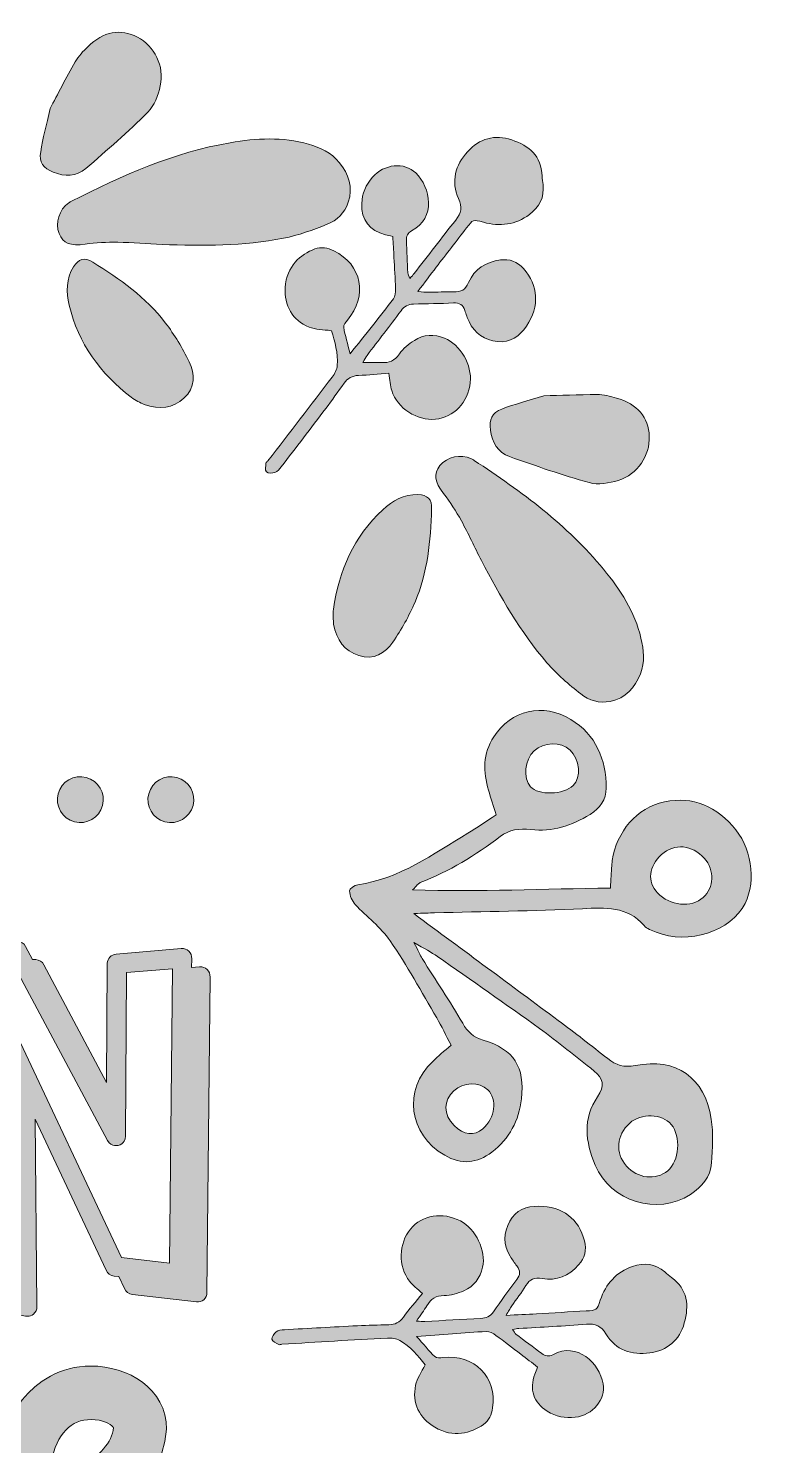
# Model space of a CAD drawing. Header units: inches. Extents: x 73 to 1007, y -1004 to -77.
# Drawn here: x 771 to 1007.5, y -576 to -115.9 of the extents above; entities that cross this region are included whole.
import ezdxf

# ---------------------------------------------------------------- set-up
doc = ezdxf.new("R2010")
doc.units = ezdxf.units.IN
doc.header["$MEASUREMENT"] = 0
doc.layers.add('Layer 1', color=7, linetype='Continuous')

# ---------------------------------------------------------------- blocks, each defined once
blk = doc.blocks.new('block 2')
at = {"layer": 'Layer 1', "true_color": 0xffffff}
h = blk.add_hatch(color=7, dxfattribs=at)
h.dxf.hatch_style = 2
edge = h.paths.add_edge_path()
edge.add_spline(control_points=[(829.07, -421.43), (828.41, -420.77), (827.57, -420.47), (826.63, -420.55), (826.63, -420.55), (824.02, -420.76), (824.02, -420.76), (824.02, -420.76), (824.08, -417.9), (824.08, -417.9), (824.08, -416.94), (823.75, -416.1), (823.12, -415.48), (822.47, -414.82), (821.61, -414.51), (820.67, -414.6), (820.67, -414.6), (799.5, -416.41), (799.5, -416.41), (798.73, -416.49), (798.05, -416.83), (797.53, -417.39), (797.03, -417.94), (796.74, -418.59), (796.66, -419.33), (796.66, -419.33), (796.44, -458.06), (796.44, -458.06), (796.44, -458.06), (776.07, -419.84), (776.07, -419.84), (775.49, -418.85), (774.57, -418.28), (773.44, -418.2), (773.44, -418.2), (772.33, -418.11), (772.33, -418.11), (772.33, -418.11), (770.12, -413.89), (770.12, -413.89), (769.54, -412.9), (768.62, -412.34), (767.44, -412.25), (767.44, -412.25), (742.8, -411), (742.8, -411), (741.94, -411), (741.17, -411.31), (740.57, -411.91), (739.97, -412.51), (739.65, -413.28), (739.65, -414.15), (739.65, -414.15), (740.51, -520.09), (740.51, -520.09), (740.45, -520.86), (740.66, -521.58), (741.13, -522.18), (741.6, -522.78), (742.24, -523.18), (743, -523.35), (743, -523.35), (746.46, -524.07), (746.46, -524.07), (746.46, -524.07), (746.46, -526.04), (746.46, -526.04), (746.4, -526.81), (746.61, -527.53), (747.09, -528.13), (747.56, -528.73), (748.18, -529.12), (748.95, -529.29), (748.95, -529.29), (770.13, -533.92), (770.13, -533.92), (770.33, -533.96), (770.53, -533.98), (770.73, -533.98), (771.44, -533.98), (772.11, -533.73), (772.69, -533.26), (773.42, -532.65), (773.81, -531.8), (773.81, -530.79), (773.81, -530.79), (773.24, -469.94), (773.24, -469.94), (773.24, -469.94), (796.34, -518.96), (796.34, -518.96), (796.76, -520.06), (797.65, -520.76), (798.88, -520.94), (798.88, -520.94), (800.45, -521.1), (800.45, -521.1), (800.45, -521.1), (802.29, -524.91), (802.29, -524.91), (802.72, -526.01), (803.6, -526.72), (804.81, -526.89), (804.81, -526.89), (825.6, -529.32), (825.6, -529.32), (826.51, -529.4), (827.34, -529.15), (827.99, -528.58), (828.66, -528), (829.01, -527.2), (829.01, -526.27), (829.01, -526.27), (830.03, -423.85), (830.03, -423.85), (830.03, -422.89), (829.7, -422.05), (829.07, -421.43)], knot_values=[0, 0, 0, 0, 1, 1, 1, 2, 2, 2, 3, 3, 3, 4, 4, 4, 5, 5, 5, 6, 6, 6, 7, 7, 7, 8, 8, 8, 9, 9, 9, 10, 10, 10, 11, 11, 11, 12, 12, 12, 13, 13, 13, 14, 14, 14, 15, 15, 15, 16, 16, 16, 17, 17, 17, 18, 18, 18, 19, 19, 19, 20, 20, 20, 21, 21, 21, 22, 22, 22, 23, 23, 23, 24, 24, 24, 25, 25, 25, 26, 26, 26, 27, 27, 27, 28, 28, 28, 29, 29, 29, 30, 30, 30, 31, 31, 31, 32, 32, 32, 33, 33, 33, 34, 34, 34, 35, 35, 35, 36, 36, 36, 37, 37, 37, 38, 38, 38, 39, 39, 39, 39], degree=3, periodic=1)
edge = h.paths.add_edge_path()
edge.add_spline(control_points=[(762.02, -440.4), (761.46, -440.81), (760.79, -441.59), (760.79, -443.04), (760.79, -443.04), (761.63, -521), (761.63, -521), (761.63, -521), (746.71, -517.72), (746.71, -517.72), (746.71, -517.72), (745.87, -417.42), (745.87, -417.42), (745.87, -417.42), (765.43, -418.34), (765.43, -418.34), (765.43, -418.34), (796.73, -476.91), (796.73, -476.91), (797.36, -478.08), (798.29, -478.44), (798.95, -478.54), (799.81, -478.66), (800.64, -478.46), (801.34, -477.96), (801.34, -477.96), (801.35, -477.96), (801.35, -477.96), (801.89, -477.58), (802.55, -476.83), (802.55, -475.45), (802.55, -475.45), (802.93, -422.35), (802.93, -422.35), (802.93, -422.35), (817.78, -421.15), (817.78, -421.15), (817.78, -421.15), (816.86, -516.77), (816.86, -516.77), (816.86, -516.77), (801.27, -514.91), (801.27, -514.91), (801.27, -514.91), (766.73, -441.56), (766.73, -441.56), (766.29, -440.61), (765.54, -440.01), (764.55, -439.83), (763.64, -439.67), (762.77, -439.86), (762.02, -440.4)], knot_values=[0, 0, 0, 0, 1, 1, 1, 2, 2, 2, 3, 3, 3, 4, 4, 4, 5, 5, 5, 6, 6, 6, 7, 7, 7, 8, 8, 8, 9, 9, 9, 10, 10, 10, 11, 11, 11, 12, 12, 12, 13, 13, 13, 14, 14, 14, 15, 15, 15, 16, 16, 16, 17, 17, 17, 17], degree=3, periodic=1)
h = blk.add_hatch(color=7, dxfattribs=at)
h.dxf.hatch_style = 2
edge = h.paths.add_edge_path()
edge.add_spline(control_points=[(815.88, -570.62), (815.88, -557.31), (803.27, -550.12), (791.37, -550.12), (786.12, -550.22), (782.16, -551.21), (778.17, -553.45), (763.21, -561.53), (760.07, -579.29), (760.07, -592.78), (760.07, -608.46), (763.09, -619.68), (769.32, -627.08), (773.33, -631.87), (779.51, -634.62), (786.26, -634.62), (798.23, -634.62), (808.92, -625.47), (812.9, -616.87), (815.39, -611.73), (815.48, -608.11), (815.56, -605.16), (815.56, -604.53), (815.48, -603.66), (814.91, -602.05), (814.91, -602.05), (814.49, -600.84), (814.49, -600.84), (814.49, -600.84), (798.91, -606.64), (798.91, -606.64), (798.91, -606.64), (798.73, -607.26), (798.73, -607.26), (796.97, -613.5), (789.12, -616.83), (789.03, -616.87), (787.01, -617.73), (785.85, -618.07), (785.04, -618.07), (782.19, -618.07), (780.39, -611.32), (779.24, -605.73), (779.48, -605.64), (779.72, -605.55), (779.98, -605.46), (790.29, -601.68), (814.45, -592.83), (815.88, -570.62)], knot_values=[0, 0, 0, 0, 1, 1, 1, 2, 2, 2, 3, 3, 3, 4, 4, 4, 5, 5, 5, 6, 6, 6, 7, 7, 7, 8, 8, 8, 9, 9, 9, 10, 10, 10, 11, 11, 11, 12, 12, 12, 13, 13, 13, 14, 14, 14, 15, 15, 15, 16, 16, 16, 16], degree=3, periodic=1)
edge = h.paths.add_edge_path()
edge.add_spline(control_points=[(787.26, -583.37), (787.26, -583.37), (787.25, -583.38), (787.25, -583.38), (784.12, -585.23), (781.39, -586.26), (778.5, -587.36), (778.38, -587.4), (778.27, -587.44), (778.15, -587.49), (778.15, -587.49), (778.08, -584.71), (778.08, -584.71), (778.08, -583.35), (778.17, -582.24), (778.37, -581.24), (780.45, -571.98), (784.74, -567.48), (791.48, -567.48), (795.04, -567.48), (797.74, -568.88), (798.48, -569.86), (798.59, -570), (798.66, -570.09), (798.68, -570.12), (798.13, -574.9), (794.39, -579.24), (787.26, -583.37)], knot_values=[0, 0, 0, 0, 1, 1, 1, 2, 2, 2, 3, 3, 3, 4, 4, 4, 5, 5, 5, 6, 6, 6, 7, 7, 7, 8, 8, 8, 9, 9, 9, 9], degree=3, periodic=1)
at = {"layer": 'Layer 1', "lineweight": 0}
for points, knots in [([(829.07, -421.43), (828.41, -420.77), (827.57, -420.47), (826.63, -420.55), (826.63, -420.55), (824.02, -420.76), (824.02, -420.76), (824.02, -420.76), (824.08, -417.9), (824.08, -417.9), (824.08, -416.94), (823.75, -416.1), (823.12, -415.48), (822.47, -414.82), (821.61, -414.51), (820.67, -414.6), (820.67, -414.6), (799.5, -416.41), (799.5, -416.41), (798.73, -416.49), (798.05, -416.83), (797.53, -417.39), (797.03, -417.94), (796.74, -418.59), (796.66, -419.33), (796.66, -419.33), (796.44, -458.06), (796.44, -458.06), (796.44, -458.06), (776.07, -419.84), (776.07, -419.84), (775.49, -418.85), (774.57, -418.28), (773.44, -418.2), (773.44, -418.2), (772.33, -418.11), (772.33, -418.11), (772.33, -418.11), (770.12, -413.89), (770.12, -413.89), (769.54, -412.9), (768.62, -412.34), (767.44, -412.25), (767.44, -412.25), (742.8, -411), (742.8, -411), (741.94, -411), (741.17, -411.31), (740.57, -411.91), (739.97, -412.51), (739.65, -413.28), (739.65, -414.15), (739.65, -414.15), (740.51, -520.09), (740.51, -520.09), (740.45, -520.86), (740.66, -521.58), (741.13, -522.18), (741.6, -522.78), (742.24, -523.18), (743, -523.35), (743, -523.35), (746.46, -524.07), (746.46, -524.07), (746.46, -524.07), (746.46, -526.04), (746.46, -526.04), (746.4, -526.81), (746.61, -527.53), (747.09, -528.13), (747.56, -528.73), (748.18, -529.12), (748.95, -529.29), (748.95, -529.29), (770.13, -533.92), (770.13, -533.92), (770.33, -533.96), (770.53, -533.98), (770.73, -533.98), (771.44, -533.98), (772.11, -533.73), (772.69, -533.26), (773.42, -532.65), (773.81, -531.8), (773.81, -530.79), (773.81, -530.79), (773.24, -469.94), (773.24, -469.94), (773.24, -469.94), (796.34, -518.96), (796.34, -518.96), (796.76, -520.06), (797.65, -520.76), (798.88, -520.94), (798.88, -520.94), (800.45, -521.1), (800.45, -521.1), (800.45, -521.1), (802.29, -524.91), (802.29, -524.91), (802.72, -526.01), (803.6, -526.72), (804.81, -526.89), (804.81, -526.89), (825.6, -529.32), (825.6, -529.32), (826.51, -529.4), (827.34, -529.15), (827.99, -528.58), (828.66, -528), (829.01, -527.2), (829.01, -526.27), (829.01, -526.27), (830.03, -423.85), (830.03, -423.85), (830.03, -422.89), (829.7, -422.05), (829.07, -421.43)], [0, 0, 0, 0, 1, 1, 1, 2, 2, 2, 3, 3, 3, 4, 4, 4, 5, 5, 5, 6, 6, 6, 7, 7, 7, 8, 8, 8, 9, 9, 9, 10, 10, 10, 11, 11, 11, 12, 12, 12, 13, 13, 13, 14, 14, 14, 15, 15, 15, 16, 16, 16, 17, 17, 17, 18, 18, 18, 19, 19, 19, 20, 20, 20, 21, 21, 21, 22, 22, 22, 23, 23, 23, 24, 24, 24, 25, 25, 25, 26, 26, 26, 27, 27, 27, 28, 28, 28, 29, 29, 29, 30, 30, 30, 31, 31, 31, 32, 32, 32, 33, 33, 33, 34, 34, 34, 35, 35, 35, 36, 36, 36, 37, 37, 37, 38, 38, 38, 39, 39, 39, 39]), ([(762.02, -440.4), (761.46, -440.81), (760.79, -441.59), (760.79, -443.04), (760.79, -443.04), (761.63, -521), (761.63, -521), (761.63, -521), (746.71, -517.72), (746.71, -517.72), (746.71, -517.72), (745.87, -417.42), (745.87, -417.42), (745.87, -417.42), (765.43, -418.34), (765.43, -418.34), (765.43, -418.34), (796.73, -476.91), (796.73, -476.91), (797.36, -478.08), (798.29, -478.44), (798.95, -478.54), (799.81, -478.66), (800.64, -478.46), (801.34, -477.96), (801.34, -477.96), (801.35, -477.96), (801.35, -477.96), (801.89, -477.58), (802.55, -476.83), (802.55, -475.45), (802.55, -475.45), (802.93, -422.35), (802.93, -422.35), (802.93, -422.35), (817.78, -421.15), (817.78, -421.15), (817.78, -421.15), (816.86, -516.77), (816.86, -516.77), (816.86, -516.77), (801.27, -514.91), (801.27, -514.91), (801.27, -514.91), (766.73, -441.56), (766.73, -441.56), (766.29, -440.61), (765.54, -440.01), (764.55, -439.83), (763.64, -439.67), (762.77, -439.86), (762.02, -440.4)], [0, 0, 0, 0, 1, 1, 1, 2, 2, 2, 3, 3, 3, 4, 4, 4, 5, 5, 5, 6, 6, 6, 7, 7, 7, 8, 8, 8, 9, 9, 9, 10, 10, 10, 11, 11, 11, 12, 12, 12, 13, 13, 13, 14, 14, 14, 15, 15, 15, 16, 16, 16, 17, 17, 17, 17]), ([(815.88, -570.62), (815.88, -557.31), (803.27, -550.12), (791.37, -550.12), (786.12, -550.22), (782.16, -551.21), (778.17, -553.45), (763.21, -561.53), (760.07, -579.29), (760.07, -592.78), (760.07, -608.46), (763.09, -619.68), (769.32, -627.08), (773.33, -631.87), (779.51, -634.62), (786.26, -634.62), (798.23, -634.62), (808.92, -625.47), (812.9, -616.87), (815.39, -611.73), (815.48, -608.11), (815.56, -605.16), (815.56, -604.53), (815.48, -603.66), (814.91, -602.05), (814.91, -602.05), (814.49, -600.84), (814.49, -600.84), (814.49, -600.84), (798.91, -606.64), (798.91, -606.64), (798.91, -606.64), (798.73, -607.26), (798.73, -607.26), (796.97, -613.5), (789.12, -616.83), (789.03, -616.87), (787.01, -617.73), (785.85, -618.07), (785.04, -618.07), (782.19, -618.07), (780.39, -611.32), (779.24, -605.73), (779.48, -605.64), (779.72, -605.55), (779.98, -605.46), (790.29, -601.68), (814.45, -592.83), (815.88, -570.62)], [0, 0, 0, 0, 1, 1, 1, 2, 2, 2, 3, 3, 3, 4, 4, 4, 5, 5, 5, 6, 6, 6, 7, 7, 7, 8, 8, 8, 9, 9, 9, 10, 10, 10, 11, 11, 11, 12, 12, 12, 13, 13, 13, 14, 14, 14, 15, 15, 15, 16, 16, 16, 16]), ([(787.26, -583.37), (787.26, -583.37), (787.25, -583.38), (787.25, -583.38), (784.12, -585.23), (781.39, -586.26), (778.5, -587.36), (778.38, -587.4), (778.27, -587.44), (778.15, -587.49), (778.15, -587.49), (778.08, -584.71), (778.08, -584.71), (778.08, -583.35), (778.17, -582.24), (778.37, -581.24), (780.45, -571.98), (784.74, -567.48), (791.48, -567.48), (795.04, -567.48), (797.74, -568.88), (798.48, -569.86), (798.59, -570), (798.66, -570.09), (798.68, -570.12), (798.13, -574.9), (794.39, -579.24), (787.26, -583.37)], [0, 0, 0, 0, 1, 1, 1, 2, 2, 2, 3, 3, 3, 4, 4, 4, 5, 5, 5, 6, 6, 6, 7, 7, 7, 8, 8, 8, 9, 9, 9, 9])]:
    blk.add_open_spline(points, degree=3, knots=knots, dxfattribs=at)
blk = doc.blocks.new('block 8')
at = {"layer": 'Layer 1', "true_color": 0xffffff}
h = blk.add_hatch(color=7, dxfattribs=at)
h.dxf.hatch_style = 2
edge = h.paths.add_edge_path()
edge.add_spline(control_points=[(778.07, -141.95), (780.51, -137.38), (783.26, -132), (786.26, -126.76), (787.3, -124.93), (788.83, -123.33), (790.35, -121.85), (795.45, -116.9), (800.92, -115.9), (806.43, -118.76), (811.97, -121.63), (815.29, -128.14), (813.85, -134.57), (813.17, -137.6), (811.95, -141.01), (809.84, -143.12), (803.43, -149.52), (796.54, -155.46), (789.69, -161.41), (786.57, -164.11), (782.89, -164.13), (779.13, -162.56), (775.92, -161.22), (774.49, -159.44), (775.03, -155.96), (775.72, -151.57), (776.89, -147.27), (778.07, -141.95)], knot_values=[0, 0, 0, 0, 1, 1, 1, 2, 2, 2, 3, 3, 3, 4, 4, 4, 5, 5, 5, 6, 6, 6, 7, 7, 7, 8, 8, 8, 9, 9, 9, 9], degree=3, periodic=1)
h = blk.add_hatch(color=7, dxfattribs=at)
h.dxf.hatch_style = 2
edge = h.paths.add_edge_path()
edge.add_spline(control_points=[(874.89, -172.36), (873.78, -175.88), (871.19, -178.22), (868.04, -179.49), (863.44, -181.36), (858.69, -183.07), (853.84, -184.03), (840.83, -186.61), (827.63, -186.53), (814.43, -186.06), (809.63, -185.89), (804.83, -185.39), (800.03, -185.32), (796.51, -185.27), (792.95, -185.45), (789.46, -185.95), (784.76, -186.61), (782.28, -185.77), (780.99, -182.49), (779.65, -179.07), (781.02, -174.7), (784.13, -172.53), (784.42, -172.33), (784.74, -172.17), (785.06, -172.01), (801.47, -163.63), (818.23, -156.18), (836.56, -153.03), (845.06, -151.57), (853.57, -151.05), (861.99, -153.53), (865.8, -154.65), (869.38, -156.24), (871.96, -159.44), (875.03, -163.26), (876.48, -167.48), (874.89, -172.36)], knot_values=[0, 0, 0, 0, 1, 1, 1, 2, 2, 2, 3, 3, 3, 4, 4, 4, 5, 5, 5, 6, 6, 6, 7, 7, 7, 8, 8, 8, 9, 9, 9, 10, 10, 10, 11, 11, 11, 12, 12, 12, 12], degree=3, periodic=1)
h = blk.add_hatch(color=7, dxfattribs=at)
h.dxf.hatch_style = 2
edge = h.paths.add_edge_path()
edge.add_spline(control_points=[(808.62, -237.99), (807.51, -237.38), (805.8, -236.72), (804.41, -235.64), (794.44, -227.9), (787.2, -218.24), (784.31, -205.74), (783.33, -201.51), (783.23, -197.26), (785.66, -193.35), (787.32, -190.7), (789.26, -190.16), (791.92, -191.81), (800.7, -197.25), (809.2, -203.11), (815.49, -211.46), (818.46, -215.39), (821.1, -219.68), (823.21, -224.13), (825.11, -228.14), (825.28, -232.54), (821.55, -235.94), (817.93, -239.24), (813.67, -239.74), (808.62, -237.99)], knot_values=[0, 0, 0, 0, 1, 1, 1, 2, 2, 2, 3, 3, 3, 4, 4, 4, 5, 5, 5, 6, 6, 6, 7, 7, 7, 8, 8, 8, 8], degree=3, periodic=1)
at = {"layer": 'Layer 1', "lineweight": 0}
for points, knots in [([(778.07, -141.95), (780.51, -137.38), (783.26, -132), (786.26, -126.76), (787.3, -124.93), (788.83, -123.33), (790.35, -121.85), (795.45, -116.9), (800.92, -115.9), (806.43, -118.76), (811.97, -121.63), (815.29, -128.14), (813.85, -134.57), (813.17, -137.6), (811.95, -141.01), (809.84, -143.12), (803.43, -149.52), (796.54, -155.46), (789.69, -161.41), (786.57, -164.11), (782.89, -164.13), (779.13, -162.56), (775.92, -161.22), (774.49, -159.44), (775.03, -155.96), (775.72, -151.57), (776.89, -147.27), (778.07, -141.95)], [0, 0, 0, 0, 1, 1, 1, 2, 2, 2, 3, 3, 3, 4, 4, 4, 5, 5, 5, 6, 6, 6, 7, 7, 7, 8, 8, 8, 9, 9, 9, 9]), ([(874.89, -172.36), (873.78, -175.88), (871.19, -178.22), (868.04, -179.49), (863.44, -181.36), (858.69, -183.07), (853.84, -184.03), (840.83, -186.61), (827.63, -186.53), (814.43, -186.06), (809.63, -185.89), (804.83, -185.39), (800.03, -185.32), (796.51, -185.27), (792.95, -185.45), (789.46, -185.95), (784.76, -186.61), (782.28, -185.77), (780.99, -182.49), (779.65, -179.07), (781.02, -174.7), (784.13, -172.53), (784.42, -172.33), (784.74, -172.17), (785.06, -172.01), (801.47, -163.63), (818.23, -156.18), (836.56, -153.03), (845.06, -151.57), (853.57, -151.05), (861.99, -153.53), (865.8, -154.65), (869.38, -156.24), (871.96, -159.44), (875.03, -163.26), (876.48, -167.48), (874.89, -172.36)], [0, 0, 0, 0, 1, 1, 1, 2, 2, 2, 3, 3, 3, 4, 4, 4, 5, 5, 5, 6, 6, 6, 7, 7, 7, 8, 8, 8, 9, 9, 9, 10, 10, 10, 11, 11, 11, 12, 12, 12, 12]), ([(808.62, -237.99), (807.51, -237.38), (805.8, -236.72), (804.41, -235.64), (794.44, -227.9), (787.2, -218.24), (784.31, -205.74), (783.33, -201.51), (783.23, -197.26), (785.66, -193.35), (787.32, -190.7), (789.26, -190.16), (791.92, -191.81), (800.7, -197.25), (809.2, -203.11), (815.49, -211.46), (818.46, -215.39), (821.1, -219.68), (823.21, -224.13), (825.11, -228.14), (825.28, -232.54), (821.55, -235.94), (817.93, -239.24), (813.67, -239.74), (808.62, -237.99)], [0, 0, 0, 0, 1, 1, 1, 2, 2, 2, 3, 3, 3, 4, 4, 4, 5, 5, 5, 6, 6, 6, 7, 7, 7, 8, 8, 8, 8])]:
    blk.add_open_spline(points, degree=3, knots=knots, dxfattribs=at)
blk = doc.blocks.new('block 10')
at = {"layer": 'Layer 1', "true_color": 0xffffff}
h = blk.add_hatch(color=7, dxfattribs=at)
h.dxf.hatch_style = 2
edge = h.paths.add_edge_path()
edge.add_spline(control_points=[(938.41, -235.19), (943.59, -235.05), (949.62, -234.77), (955.66, -234.78), (957.76, -234.78), (959.92, -235.31), (961.96, -235.9), (968.78, -237.87), (972.36, -242.14), (972.6, -248.34), (972.85, -254.57), (968.84, -260.68), (962.54, -262.62), (959.57, -263.53), (956, -264.16), (953.13, -263.37), (944.39, -260.97), (935.82, -257.93), (927.26, -254.92), (923.37, -253.55), (921.53, -250.36), (921.03, -246.31), (920.61, -242.86), (921.44, -240.74), (924.73, -239.49), (928.88, -237.91), (933.21, -236.8), (938.41, -235.19)], knot_values=[0, 0, 0, 0, 1, 1, 1, 2, 2, 2, 3, 3, 3, 4, 4, 4, 5, 5, 5, 6, 6, 6, 7, 7, 7, 8, 8, 8, 9, 9, 9, 9], degree=3, periodic=1)
h = blk.add_hatch(color=7, dxfattribs=at)
h.dxf.hatch_style = 2
edge = h.paths.add_edge_path()
edge.add_spline(control_points=[(959.94, -334.36), (956.33, -335.14), (953.02, -334.04), (950.35, -331.94), (946.46, -328.87), (942.62, -325.59), (939.38, -321.85), (930.7, -311.83), (924.23, -300.32), (918.1, -288.63), (915.87, -284.37), (913.92, -279.95), (911.6, -275.75), (909.9, -272.66), (907.98, -269.66), (905.83, -266.88), (902.93, -263.12), (902.43, -260.55), (904.64, -257.81), (906.94, -254.95), (911.42, -253.98), (914.84, -255.6), (915.16, -255.75), (915.46, -255.95), (915.76, -256.15), (931.16, -266.26), (945.94, -277.12), (957.75, -291.49), (963.23, -298.15), (967.9, -305.29), (969.91, -313.83), (970.83, -317.69), (971.22, -321.59), (969.72, -325.41), (967.92, -329.98), (964.98, -333.33), (959.94, -334.36)], knot_values=[0, 0, 0, 0, 1, 1, 1, 2, 2, 2, 3, 3, 3, 4, 4, 4, 5, 5, 5, 6, 6, 6, 7, 7, 7, 8, 8, 8, 9, 9, 9, 10, 10, 10, 11, 11, 11, 12, 12, 12, 12], degree=3, periodic=1)
h = blk.add_hatch(color=7, dxfattribs=at)
h.dxf.hatch_style = 2
edge = h.paths.add_edge_path()
edge.add_spline(control_points=[(870.11, -309.3), (870.09, -308.02), (869.81, -306.21), (870.06, -304.48), (871.85, -291.97), (876.65, -280.9), (886.08, -272.2), (889.27, -269.26), (892.91, -267.06), (897.52, -267.24), (900.64, -267.37), (902.07, -268.79), (901.95, -271.92), (901.58, -282.24), (900.7, -292.52), (896.56, -302.12), (894.61, -306.65), (892.19, -311.07), (889.37, -315.11), (886.84, -318.74), (883.1, -321.07), (878.29, -319.51), (873.63, -318), (871.09, -314.54), (870.11, -309.3)], knot_values=[0, 0, 0, 0, 1, 1, 1, 2, 2, 2, 3, 3, 3, 4, 4, 4, 5, 5, 5, 6, 6, 6, 7, 7, 7, 8, 8, 8, 8], degree=3, periodic=1)
at = {"layer": 'Layer 1', "lineweight": 0}
for points, knots in [([(938.41, -235.19), (943.59, -235.05), (949.62, -234.77), (955.66, -234.78), (957.76, -234.78), (959.92, -235.31), (961.96, -235.9), (968.78, -237.87), (972.36, -242.14), (972.6, -248.34), (972.85, -254.57), (968.84, -260.68), (962.54, -262.62), (959.57, -263.53), (956, -264.16), (953.13, -263.37), (944.39, -260.97), (935.82, -257.93), (927.26, -254.92), (923.37, -253.55), (921.53, -250.36), (921.03, -246.31), (920.61, -242.86), (921.44, -240.74), (924.73, -239.49), (928.88, -237.91), (933.21, -236.8), (938.41, -235.19)], [0, 0, 0, 0, 1, 1, 1, 2, 2, 2, 3, 3, 3, 4, 4, 4, 5, 5, 5, 6, 6, 6, 7, 7, 7, 8, 8, 8, 9, 9, 9, 9]), ([(959.94, -334.36), (956.33, -335.14), (953.02, -334.04), (950.35, -331.94), (946.46, -328.87), (942.62, -325.59), (939.38, -321.85), (930.7, -311.83), (924.23, -300.32), (918.1, -288.63), (915.87, -284.37), (913.92, -279.95), (911.6, -275.75), (909.9, -272.66), (907.98, -269.66), (905.83, -266.88), (902.93, -263.12), (902.43, -260.55), (904.64, -257.81), (906.94, -254.95), (911.42, -253.98), (914.84, -255.6), (915.16, -255.75), (915.46, -255.95), (915.76, -256.15), (931.16, -266.26), (945.94, -277.12), (957.75, -291.49), (963.23, -298.15), (967.9, -305.29), (969.91, -313.83), (970.83, -317.69), (971.22, -321.59), (969.72, -325.41), (967.92, -329.98), (964.98, -333.33), (959.94, -334.36)], [0, 0, 0, 0, 1, 1, 1, 2, 2, 2, 3, 3, 3, 4, 4, 4, 5, 5, 5, 6, 6, 6, 7, 7, 7, 8, 8, 8, 9, 9, 9, 10, 10, 10, 11, 11, 11, 12, 12, 12, 12]), ([(870.11, -309.3), (870.09, -308.02), (869.81, -306.21), (870.06, -304.48), (871.85, -291.97), (876.65, -280.9), (886.08, -272.2), (889.27, -269.26), (892.91, -267.06), (897.52, -267.24), (900.64, -267.37), (902.07, -268.79), (901.95, -271.92), (901.58, -282.24), (900.7, -292.52), (896.56, -302.12), (894.61, -306.65), (892.19, -311.07), (889.37, -315.11), (886.84, -318.74), (883.1, -321.07), (878.29, -319.51), (873.63, -318), (871.09, -314.54), (870.11, -309.3)], [0, 0, 0, 0, 1, 1, 1, 2, 2, 2, 3, 3, 3, 4, 4, 4, 5, 5, 5, 6, 6, 6, 7, 7, 7, 8, 8, 8, 8])]:
    blk.add_open_spline(points, degree=3, knots=knots, dxfattribs=at)
blk = doc.blocks.new('block 3')
at = {"layer": 'Layer 1', "true_color": 0xffffff}
h = blk.add_hatch(color=7, dxfattribs=at)
h.dxf.hatch_style = 2
edge = h.paths.add_edge_path()
edge.add_spline(control_points=[(888.1, -227.81), (888.44, -230.09), (888.46, -231.88), (888.99, -233.5), (890.89, -239.31), (897.21, -243.35), (903.17, -242.77), (909.15, -242.19), (913.69, -237.39), (914.49, -230.82), (915.15, -225.28), (911.24, -218.51), (906.11, -216.44), (902.77, -215.09), (899.4, -215.23), (896.37, -217.19), (894.54, -218.37), (892.67, -219.81), (891.49, -221.59), (889.96, -223.87), (888.13, -224.55), (885.6, -224.38), (883.77, -224.27), (881.93, -224.38), (879.6, -224.38), (880.22, -223.33), (880.55, -222.66), (880.99, -222.08), (884.66, -217.24), (888.39, -212.46), (892.01, -207.59), (893.08, -206.16), (894.27, -205.39), (896.09, -205.38), (900.41, -205.34), (904.73, -205.24), (909.04, -205.04), (910.96, -204.95), (912.15, -205.59), (912.71, -207.47), (913.07, -208.7), (913.56, -209.9), (914.09, -211.07), (915.89, -215.07), (919.16, -217.08), (923.38, -217.55), (927.57, -218.03), (930.48, -215.84), (932.71, -212.53), (937.06, -206.07), (936.67, -199.38), (931.77, -193.9), (929.71, -191.59), (927.24, -190.71), (924.26, -191.09), (919.52, -191.69), (915.87, -193.99), (913.93, -198.43), (912.93, -200.71), (911.48, -201.57), (909.06, -201.47), (906.38, -201.35), (903.69, -201.54), (901.01, -201.56), (900, -201.56), (898.99, -201.44), (897.47, -201.35), (899.67, -198.43), (901.53, -195.92), (903.43, -193.44), (906.7, -189.18), (910.01, -184.95), (913.27, -180.69), (915.38, -177.93), (915.34, -177.93), (918.74, -178.84), (924.11, -180.29), (929.18, -179.71), (933.72, -176.32), (936.93, -173.92), (938.59, -170.74), (938.13, -166.63), (938.03, -165.7), (937.84, -164.78), (937.81, -163.85), (937.62, -157.34), (933.53, -153.98), (927.97, -152.11), (922.46, -150.26), (917.43, -151.68), (913.61, -155.94), (909.7, -160.3), (908.11, -165.58), (910.71, -171.17), (912.02, -173.97), (911.58, -175.88), (909.78, -178.12), (905.19, -183.85), (900.77, -189.72), (896.27, -195.53), (895.93, -195.97), (895.53, -196.35), (894.88, -197.06), (894.57, -196.25), (894.24, -195.77), (894.22, -195.27), (894.03, -191.78), (893.92, -188.28), (893.74, -184.78), (893.67, -183.36), (894.11, -182.33), (895.44, -181.64), (903.53, -177.44), (901.64, -167.58), (896.82, -162.84), (893.13, -159.22), (886.55, -159.86), (882.73, -164.21), (880.6, -166.63), (879.38, -169.53), (879.26, -172.8), (879.08, -178.13), (881.78, -181.61), (886.99, -182.88), (887.66, -183.05), (888.34, -183.22), (889.35, -183.48), (889.47, -185.69), (889.59, -187.99), (889.72, -190.29), (889.91, -193.67), (890.16, -197.05), (890.24, -200.43), (890.26, -201.53), (890.17, -202.91), (889.55, -203.72), (885.11, -209.52), (880.52, -215.2), (875.47, -221.56), (874.66, -218.27), (873.88, -215.63), (873.42, -212.94), (873.3, -212.24), (874.03, -211.26), (874.59, -210.6), (881.33, -202.78), (879.33, -192.57), (870.16, -188.08), (868.18, -187.11), (866.11, -186.74), (864.06, -187.52), (859.37, -189.3), (854.9, -193.05), (854.42, -200.06), (854.02, -205.82), (856.77, -210.71), (862.2, -212.89), (864.27, -213.72), (866.7, -213.65), (869.41, -214.06), (870.53, -217.5), (871.63, -221.3), (871.31, -225.3), (871.2, -226.6), (870.52, -228.01), (869.71, -229.08), (862.8, -238.18), (855.8, -247.21), (848.82, -256.26), (848.6, -256.54), (848.17, -256.77), (848.15, -257.04), (848.1, -258.01), (847.81, -259.33), (848.31, -259.85), (848.81, -260.37), (850.23, -260.35), (851.09, -260.07), (851.88, -259.81), (852.56, -258.96), (853.12, -258.24), (857.96, -251.96), (862.79, -245.66), (867.57, -239.33), (869.61, -236.63), (871.56, -233.86), (873.53, -231.11), (874.69, -229.5), (876.13, -228.64), (878.22, -228.58), (881.45, -228.48), (884.67, -228.09), (888.1, -227.81)], knot_values=[0, 0, 0, 0, 1, 1, 1, 2, 2, 2, 3, 3, 3, 4, 4, 4, 5, 5, 5, 6, 6, 6, 7, 7, 7, 8, 8, 8, 9, 9, 9, 10, 10, 10, 11, 11, 11, 12, 12, 12, 13, 13, 13, 14, 14, 14, 15, 15, 15, 16, 16, 16, 17, 17, 17, 18, 18, 18, 19, 19, 19, 20, 20, 20, 21, 21, 21, 22, 22, 22, 23, 23, 23, 24, 24, 24, 25, 25, 25, 26, 26, 26, 27, 27, 27, 28, 28, 28, 29, 29, 29, 30, 30, 30, 31, 31, 31, 32, 32, 32, 33, 33, 33, 34, 34, 34, 35, 35, 35, 36, 36, 36, 37, 37, 37, 38, 38, 38, 39, 39, 39, 40, 40, 40, 41, 41, 41, 42, 42, 42, 43, 43, 43, 44, 44, 44, 45, 45, 45, 46, 46, 46, 47, 47, 47, 48, 48, 48, 49, 49, 49, 50, 50, 50, 51, 51, 51, 52, 52, 52, 53, 53, 53, 54, 54, 54, 55, 55, 55, 56, 56, 56, 57, 57, 57, 58, 58, 58, 59, 59, 59, 60, 60, 60, 61, 61, 61, 62, 62, 62, 63, 63, 63, 64, 64, 64, 64], degree=3, periodic=1)
h = blk.add_hatch(color=7, dxfattribs=at)
h.dxf.hatch_style = 2
edge = h.paths.add_edge_path()
edge.add_spline(control_points=[(896.16, -403.25), (912.58, -415.4), (927.84, -426.64), (943.05, -437.95), (948.47, -441.98), (953.81, -446.13), (959.1, -450.33), (961.79, -452.48), (964.35, -453.29), (968.03, -452.57), (981.4, -449.95), (990.63, -456.44), (992.74, -469.96), (993.46, -474.59), (993.05, -479.43), (992.77, -484.15), (992.5, -488.75), (989.73, -491.97), (985.97, -494.4), (975.13, -501.4), (960.12, -496.74), (955.06, -484.9), (951.83, -477.33), (950.96, -469.77), (955.83, -462.69), (958.28, -459.14), (957.64, -456.71), (954.69, -454.36), (948.82, -449.68), (943, -444.93), (936.93, -440.53), (925.98, -432.61), (914.88, -424.9), (903.8, -417.16), (901.84, -415.79), (899.69, -414.68), (896.22, -412.62), (897.6, -415.34), (898.15, -416.67), (898.9, -417.87), (903.28, -424.87), (907.88, -431.74), (912.03, -438.87), (913.66, -441.67), (915.46, -443.39), (918.64, -444.33), (928.68, -447.3), (932.29, -453.03), (931.1, -463.42), (930.29, -470.47), (927.22, -476.3), (921.53, -480.65), (916.65, -484.37), (911.66, -484.87), (906.19, -481.69), (894.47, -474.87), (892.56, -460.6), (902.3, -451.23), (904.08, -449.52), (905.99, -447.97), (908.25, -445.97), (906.56, -442.73), (905.2, -439.85), (903.59, -437.11), (898.65, -428.7), (893.98, -420.08), (888.46, -412.05), (885.43, -407.64), (880.82, -404.32), (877.13, -400.32), (876.09, -399.19), (875.44, -397.43), (875.28, -395.89), (875.22, -395.3), (876.93, -394.02), (877.95, -393.88), (891.59, -391.94), (902.37, -383.96), (913.72, -377.17), (916.69, -375.39), (919.53, -373.39), (922.86, -371.22), (921.99, -368.38), (921.17, -365.82), (920.41, -363.24), (918.62, -357.23), (918.59, -351.32), (922.09, -345.88), (927.67, -337.18), (938.09, -334.69), (947.1, -340.21), (955.28, -345.23), (958.64, -353.15), (958.61, -362.49), (958.6, -366.18), (956.69, -369.05), (953.38, -371.07), (947.43, -374.69), (941.11, -376.82), (934.11, -375.98), (930.43, -375.54), (927.15, -376), (924.18, -378.26), (916.18, -384.37), (907.62, -389.5), (898.23, -393.21), (897.6, -393.45), (897.17, -394.19), (895.77, -395.56), (917.62, -396.25), (938.5, -395.21), (959.97, -394.96), (960.14, -392.06), (960.26, -389.89), (960.41, -387.73), (961.06, -378.41), (967.26, -369.96), (975.84, -367.44), (985.22, -364.69), (993.16, -367.72), (999.6, -374.72), (1005.85, -381.5), (1007.46, -392.31), (1003.7, -399.98), (999.27, -409.01), (985.21, -413.56), (974.81, -409.28), (973.43, -408.72), (971.81, -408.2), (970.9, -407.14), (965.41, -400.81), (958.4, -401.28), (950.95, -401.66), (934.95, -402.46), (918.9, -402.59), (902.88, -403), (901.15, -403.04), (899.43, -403.13), (896.16, -403.25)], knot_values=[0, 0, 0, 0, 1, 1, 1, 2, 2, 2, 3, 3, 3, 4, 4, 4, 5, 5, 5, 6, 6, 6, 7, 7, 7, 8, 8, 8, 9, 9, 9, 10, 10, 10, 11, 11, 11, 12, 12, 12, 13, 13, 13, 14, 14, 14, 15, 15, 15, 16, 16, 16, 17, 17, 17, 18, 18, 18, 19, 19, 19, 20, 20, 20, 21, 21, 21, 22, 22, 22, 23, 23, 23, 24, 24, 24, 25, 25, 25, 26, 26, 26, 27, 27, 27, 28, 28, 28, 29, 29, 29, 30, 30, 30, 31, 31, 31, 32, 32, 32, 33, 33, 33, 34, 34, 34, 35, 35, 35, 36, 36, 36, 37, 37, 37, 38, 38, 38, 39, 39, 39, 40, 40, 40, 41, 41, 41, 42, 42, 42, 43, 43, 43, 44, 44, 44, 45, 45, 45, 46, 46, 46, 46], degree=3, periodic=1)
edge = h.paths.add_edge_path()
edge.add_spline(control_points=[(965.18, -485.21), (968.69, -489.24), (974.75, -489.94), (978.58, -486.76), (982.35, -483.63), (982.98, -475.51), (979.75, -471.74), (976.69, -468.17), (969.98, -467.93), (966.26, -471.26), (961.92, -475.14), (961.47, -480.95), (965.18, -485.21)], knot_values=[0, 0, 0, 0, 1, 1, 1, 2, 2, 2, 3, 3, 3, 4, 4, 4, 4], degree=3, periodic=1)
edge = h.paths.add_edge_path()
edge.add_spline(control_points=[(976.61, -384.11), (972.38, -387.95), (971.87, -392.83), (975.3, -396.52), (979.26, -400.78), (986.21, -401.49), (990.13, -398.02), (993.68, -394.88), (993.84, -389.14), (990.47, -385.31), (986.53, -380.84), (980.76, -380.34), (976.61, -384.11)], knot_values=[0, 0, 0, 0, 1, 1, 1, 2, 2, 2, 3, 3, 3, 4, 4, 4, 4], degree=3, periodic=1)
edge = h.paths.add_edge_path()
edge.add_spline(control_points=[(947.92, -361.68), (950.58, -359.12), (950.04, -353.21), (946.87, -350.17), (943.97, -347.39), (938.27, -347.52), (935.23, -350.42), (932.17, -353.36), (931.57, -359.27), (934.05, -362.09), (936.57, -364.96), (944.78, -364.72), (947.92, -361.68)], knot_values=[0, 0, 0, 0, 1, 1, 1, 2, 2, 2, 3, 3, 3, 4, 4, 4, 4], degree=3, periodic=1)
edge = h.paths.add_edge_path()
edge.add_spline(control_points=[(909.17, -460.76), (905.68, -463.96), (905.71, -468.43), (909.25, -472.02), (912.35, -475.16), (915.79, -475.58), (918.53, -473.14), (922.6, -469.51), (923.36, -463.55), (920.15, -460.43), (917.44, -457.78), (912.24, -457.94), (909.17, -460.76)], knot_values=[0, 0, 0, 0, 1, 1, 1, 2, 2, 2, 3, 3, 3, 4, 4, 4, 4], degree=3, periodic=1)
h = blk.add_hatch(color=7, dxfattribs=at)
h.dxf.hatch_style = 2
edge = h.paths.add_edge_path()
edge.add_spline(control_points=[(898.97, -526.54), (897.27, -524.98), (895.81, -523.95), (894.76, -522.6), (891.03, -517.77), (891.24, -510.27), (895.07, -505.67), (898.92, -501.05), (905.44, -499.99), (911.32, -503.03), (916.27, -505.59), (919.68, -512.63), (918.5, -518.04), (917.73, -521.57), (915.72, -524.27), (912.41, -525.67), (910.4, -526.52), (908.15, -527.25), (906.02, -527.24), (903.27, -527.22), (901.68, -528.36), (900.39, -530.53), (899.46, -532.11), (898.34, -533.58), (897.02, -535.5), (898.24, -535.57), (898.98, -535.68), (899.71, -535.64), (905.77, -535.33), (911.83, -534.94), (917.89, -534.67), (919.67, -534.6), (920.98, -534.04), (922.01, -532.55), (924.47, -529), (926.99, -525.48), (929.57, -522.03), (930.72, -520.49), (930.87, -519.15), (929.62, -517.63), (928.81, -516.64), (928.1, -515.56), (927.43, -514.47), (925.13, -510.73), (925.31, -506.89), (927.29, -503.14), (929.25, -499.4), (932.7, -498.22), (936.68, -498.24), (944.48, -498.28), (949.79, -502.36), (951.57, -509.5), (952.32, -512.5), (951.66, -515.04), (949.67, -517.29), (946.5, -520.87), (942.55, -522.59), (937.79, -521.7), (935.34, -521.25), (933.81, -521.96), (932.54, -524.02), (931.13, -526.3), (929.46, -528.42), (927.94, -530.63), (927.37, -531.46), (926.9, -532.36), (926.12, -533.67), (929.77, -533.49), (932.89, -533.37), (936.02, -533.19), (941.38, -532.88), (946.73, -532.52), (952.09, -532.22), (955.56, -532.03), (955.53, -532.06), (956.69, -528.74), (958.52, -523.48), (961.85, -519.62), (967.2, -517.77), (970.99, -516.46), (974.55, -516.89), (977.69, -519.57), (978.4, -520.18), (979.06, -520.85), (979.81, -521.4), (985.09, -525.22), (985.56, -530.49), (983.98, -536.14), (982.42, -541.73), (978.41, -545.1), (972.75, -545.86), (966.94, -546.65), (961.68, -544.99), (958.52, -539.69), (956.94, -537.04), (955.11, -536.33), (952.25, -536.55), (944.93, -537.13), (937.59, -537.48), (930.25, -537.94), (929.7, -537.97), (929.16, -538.09), (928.21, -538.22), (928.7, -538.94), (928.92, -539.48), (929.31, -539.78), (932.1, -541.9), (934.93, -543.95), (937.72, -546.07), (938.86, -546.93), (939.96, -547.14), (941.27, -546.43), (949.3, -542.11), (956.39, -549.21), (957.59, -555.87), (958.52, -560.95), (954.28, -566.03), (948.55, -566.75), (945.35, -567.14), (942.25, -566.52), (939.49, -564.78), (934.98, -561.94), (933.62, -557.74), (935.49, -552.72), (935.74, -552.07), (935.97, -551.42), (936.33, -550.44), (934.57, -549.09), (932.74, -547.7), (930.91, -546.3), (928.22, -544.25), (925.57, -542.13), (922.82, -540.17), (921.92, -539.53), (920.72, -538.84), (919.71, -538.89), (912.41, -539.3), (905.13, -539.9), (897.04, -540.5), (899.3, -543.02), (901.05, -545.15), (903.01, -547.04), (903.52, -547.54), (904.75, -547.49), (905.61, -547.39), (915.86, -546.21), (923.17, -553.61), (921.74, -563.71), (921.43, -565.9), (920.56, -567.82), (918.77, -569.07), (914.66, -571.95), (909.05, -573.54), (902.98, -569.99), (897.99, -567.08), (895.49, -562.06), (896.74, -556.35), (897.22, -554.17), (898.64, -552.2), (899.83, -549.73), (897.61, -546.86), (895.09, -543.82), (891.6, -541.84), (890.47, -541.19), (888.92, -540.96), (887.58, -541.03), (876.17, -541.63), (864.76, -542.34), (853.35, -543.03), (853.01, -543.05), (852.56, -543.28), (852.33, -543.14), (851.5, -542.64), (850.25, -542.13), (850.1, -541.43), (849.96, -540.72), (850.77, -539.55), (851.48, -539.01), (852.15, -538.5), (853.22, -538.41), (854.14, -538.36), (862.05, -537.88), (869.97, -537.44), (877.9, -537.04), (881.28, -536.86), (884.66, -536.82), (888.05, -536.73), (890.03, -536.68), (891.55, -535.97), (892.78, -534.28), (894.68, -531.66), (896.81, -529.22), (898.97, -526.54)], knot_values=[0, 0, 0, 0, 1, 1, 1, 2, 2, 2, 3, 3, 3, 4, 4, 4, 5, 5, 5, 6, 6, 6, 7, 7, 7, 8, 8, 8, 9, 9, 9, 10, 10, 10, 11, 11, 11, 12, 12, 12, 13, 13, 13, 14, 14, 14, 15, 15, 15, 16, 16, 16, 17, 17, 17, 18, 18, 18, 19, 19, 19, 20, 20, 20, 21, 21, 21, 22, 22, 22, 23, 23, 23, 24, 24, 24, 25, 25, 25, 26, 26, 26, 27, 27, 27, 28, 28, 28, 29, 29, 29, 30, 30, 30, 31, 31, 31, 32, 32, 32, 33, 33, 33, 34, 34, 34, 35, 35, 35, 36, 36, 36, 37, 37, 37, 38, 38, 38, 39, 39, 39, 40, 40, 40, 41, 41, 41, 42, 42, 42, 43, 43, 43, 44, 44, 44, 45, 45, 45, 46, 46, 46, 47, 47, 47, 48, 48, 48, 49, 49, 49, 50, 50, 50, 51, 51, 51, 52, 52, 52, 53, 53, 53, 54, 54, 54, 55, 55, 55, 56, 56, 56, 57, 57, 57, 58, 58, 58, 59, 59, 59, 60, 60, 60, 61, 61, 61, 62, 62, 62, 63, 63, 63, 64, 64, 64, 64], degree=3, periodic=1)
at = {"layer": 'Layer 1', "lineweight": 0}
for points, knots in [([(888.1, -227.81), (888.44, -230.09), (888.46, -231.88), (888.99, -233.5), (890.89, -239.31), (897.21, -243.35), (903.17, -242.77), (909.15, -242.19), (913.69, -237.39), (914.49, -230.82), (915.15, -225.28), (911.24, -218.51), (906.11, -216.44), (902.77, -215.09), (899.4, -215.23), (896.37, -217.19), (894.54, -218.37), (892.67, -219.81), (891.49, -221.59), (889.96, -223.87), (888.13, -224.55), (885.6, -224.38), (883.77, -224.27), (881.93, -224.38), (879.6, -224.38), (880.22, -223.33), (880.55, -222.66), (880.99, -222.08), (884.66, -217.24), (888.39, -212.46), (892.01, -207.59), (893.08, -206.16), (894.27, -205.39), (896.09, -205.38), (900.41, -205.34), (904.73, -205.24), (909.04, -205.04), (910.96, -204.95), (912.15, -205.59), (912.71, -207.47), (913.07, -208.7), (913.56, -209.9), (914.09, -211.07), (915.89, -215.07), (919.16, -217.08), (923.38, -217.55), (927.57, -218.03), (930.48, -215.84), (932.71, -212.53), (937.06, -206.07), (936.67, -199.38), (931.77, -193.9), (929.71, -191.59), (927.24, -190.71), (924.26, -191.09), (919.52, -191.69), (915.87, -193.99), (913.93, -198.43), (912.93, -200.71), (911.48, -201.57), (909.06, -201.47), (906.38, -201.35), (903.69, -201.54), (901.01, -201.56), (900, -201.56), (898.99, -201.44), (897.47, -201.35), (899.67, -198.43), (901.53, -195.92), (903.43, -193.44), (906.7, -189.18), (910.01, -184.95), (913.27, -180.69), (915.38, -177.93), (915.34, -177.93), (918.74, -178.84), (924.11, -180.29), (929.18, -179.71), (933.72, -176.32), (936.93, -173.92), (938.59, -170.74), (938.13, -166.63), (938.03, -165.7), (937.84, -164.78), (937.81, -163.85), (937.62, -157.34), (933.53, -153.98), (927.97, -152.11), (922.46, -150.26), (917.43, -151.68), (913.61, -155.94), (909.7, -160.3), (908.11, -165.58), (910.71, -171.17), (912.02, -173.97), (911.58, -175.88), (909.78, -178.12), (905.19, -183.85), (900.77, -189.72), (896.27, -195.53), (895.93, -195.97), (895.53, -196.35), (894.88, -197.06), (894.57, -196.25), (894.24, -195.77), (894.22, -195.27), (894.03, -191.78), (893.92, -188.28), (893.74, -184.78), (893.67, -183.36), (894.11, -182.33), (895.44, -181.64), (903.53, -177.44), (901.64, -167.58), (896.82, -162.84), (893.13, -159.22), (886.55, -159.86), (882.73, -164.21), (880.6, -166.63), (879.38, -169.53), (879.26, -172.8), (879.08, -178.13), (881.78, -181.61), (886.99, -182.88), (887.66, -183.05), (888.34, -183.22), (889.35, -183.48), (889.47, -185.69), (889.59, -187.99), (889.72, -190.29), (889.91, -193.67), (890.16, -197.05), (890.24, -200.43), (890.26, -201.53), (890.17, -202.91), (889.55, -203.72), (885.11, -209.52), (880.52, -215.2), (875.47, -221.56), (874.66, -218.27), (873.88, -215.63), (873.42, -212.94), (873.3, -212.24), (874.03, -211.26), (874.59, -210.6), (881.33, -202.78), (879.33, -192.57), (870.16, -188.08), (868.18, -187.11), (866.11, -186.74), (864.06, -187.52), (859.37, -189.3), (854.9, -193.05), (854.42, -200.06), (854.02, -205.82), (856.77, -210.71), (862.2, -212.89), (864.27, -213.72), (866.7, -213.65), (869.41, -214.06), (870.53, -217.5), (871.63, -221.3), (871.31, -225.3), (871.2, -226.6), (870.52, -228.01), (869.71, -229.08), (862.8, -238.18), (855.8, -247.21), (848.82, -256.26), (848.6, -256.54), (848.17, -256.77), (848.15, -257.04), (848.1, -258.01), (847.81, -259.33), (848.31, -259.85), (848.81, -260.37), (850.23, -260.35), (851.09, -260.07), (851.88, -259.81), (852.56, -258.96), (853.12, -258.24), (857.96, -251.96), (862.79, -245.66), (867.57, -239.33), (869.61, -236.63), (871.56, -233.86), (873.53, -231.11), (874.69, -229.5), (876.13, -228.64), (878.22, -228.58), (881.45, -228.48), (884.67, -228.09), (888.1, -227.81)], [0, 0, 0, 0, 1, 1, 1, 2, 2, 2, 3, 3, 3, 4, 4, 4, 5, 5, 5, 6, 6, 6, 7, 7, 7, 8, 8, 8, 9, 9, 9, 10, 10, 10, 11, 11, 11, 12, 12, 12, 13, 13, 13, 14, 14, 14, 15, 15, 15, 16, 16, 16, 17, 17, 17, 18, 18, 18, 19, 19, 19, 20, 20, 20, 21, 21, 21, 22, 22, 22, 23, 23, 23, 24, 24, 24, 25, 25, 25, 26, 26, 26, 27, 27, 27, 28, 28, 28, 29, 29, 29, 30, 30, 30, 31, 31, 31, 32, 32, 32, 33, 33, 33, 34, 34, 34, 35, 35, 35, 36, 36, 36, 37, 37, 37, 38, 38, 38, 39, 39, 39, 40, 40, 40, 41, 41, 41, 42, 42, 42, 43, 43, 43, 44, 44, 44, 45, 45, 45, 46, 46, 46, 47, 47, 47, 48, 48, 48, 49, 49, 49, 50, 50, 50, 51, 51, 51, 52, 52, 52, 53, 53, 53, 54, 54, 54, 55, 55, 55, 56, 56, 56, 57, 57, 57, 58, 58, 58, 59, 59, 59, 60, 60, 60, 61, 61, 61, 62, 62, 62, 63, 63, 63, 64, 64, 64, 64]), ([(896.16, -403.25), (912.58, -415.4), (927.84, -426.64), (943.05, -437.95), (948.47, -441.98), (953.81, -446.13), (959.1, -450.33), (961.79, -452.48), (964.35, -453.29), (968.03, -452.57), (981.4, -449.95), (990.63, -456.44), (992.74, -469.96), (993.46, -474.59), (993.05, -479.43), (992.77, -484.15), (992.5, -488.75), (989.73, -491.97), (985.97, -494.4), (975.13, -501.4), (960.12, -496.74), (955.06, -484.9), (951.83, -477.33), (950.96, -469.77), (955.83, -462.69), (958.28, -459.14), (957.64, -456.71), (954.69, -454.36), (948.82, -449.68), (943, -444.93), (936.93, -440.53), (925.98, -432.61), (914.88, -424.9), (903.8, -417.16), (901.84, -415.79), (899.69, -414.68), (896.22, -412.62), (897.6, -415.34), (898.15, -416.67), (898.9, -417.87), (903.28, -424.87), (907.88, -431.74), (912.03, -438.87), (913.66, -441.67), (915.46, -443.39), (918.64, -444.33), (928.68, -447.3), (932.29, -453.03), (931.1, -463.42), (930.29, -470.47), (927.22, -476.3), (921.53, -480.65), (916.65, -484.37), (911.66, -484.87), (906.19, -481.69), (894.47, -474.87), (892.56, -460.6), (902.3, -451.23), (904.08, -449.52), (905.99, -447.97), (908.25, -445.97), (906.56, -442.73), (905.2, -439.85), (903.59, -437.11), (898.65, -428.7), (893.98, -420.08), (888.46, -412.05), (885.43, -407.64), (880.82, -404.32), (877.13, -400.32), (876.09, -399.19), (875.44, -397.43), (875.28, -395.89), (875.22, -395.3), (876.93, -394.02), (877.95, -393.88), (891.59, -391.94), (902.37, -383.96), (913.72, -377.17), (916.69, -375.39), (919.53, -373.39), (922.86, -371.22), (921.99, -368.38), (921.17, -365.82), (920.41, -363.24), (918.62, -357.23), (918.59, -351.32), (922.09, -345.88), (927.67, -337.18), (938.09, -334.69), (947.1, -340.21), (955.28, -345.23), (958.64, -353.15), (958.61, -362.49), (958.6, -366.18), (956.69, -369.05), (953.38, -371.07), (947.43, -374.69), (941.11, -376.82), (934.11, -375.98), (930.43, -375.54), (927.15, -376), (924.18, -378.26), (916.18, -384.37), (907.62, -389.5), (898.23, -393.21), (897.6, -393.45), (897.17, -394.19), (895.77, -395.56), (917.62, -396.25), (938.5, -395.21), (959.97, -394.96), (960.14, -392.06), (960.26, -389.89), (960.41, -387.73), (961.06, -378.41), (967.26, -369.96), (975.84, -367.44), (985.22, -364.69), (993.16, -367.72), (999.6, -374.72), (1005.85, -381.5), (1007.46, -392.31), (1003.7, -399.98), (999.27, -409.01), (985.21, -413.56), (974.81, -409.28), (973.43, -408.72), (971.81, -408.2), (970.9, -407.14), (965.41, -400.81), (958.4, -401.28), (950.95, -401.66), (934.95, -402.46), (918.9, -402.59), (902.88, -403), (901.15, -403.04), (899.43, -403.13), (896.16, -403.25)], [0, 0, 0, 0, 1, 1, 1, 2, 2, 2, 3, 3, 3, 4, 4, 4, 5, 5, 5, 6, 6, 6, 7, 7, 7, 8, 8, 8, 9, 9, 9, 10, 10, 10, 11, 11, 11, 12, 12, 12, 13, 13, 13, 14, 14, 14, 15, 15, 15, 16, 16, 16, 17, 17, 17, 18, 18, 18, 19, 19, 19, 20, 20, 20, 21, 21, 21, 22, 22, 22, 23, 23, 23, 24, 24, 24, 25, 25, 25, 26, 26, 26, 27, 27, 27, 28, 28, 28, 29, 29, 29, 30, 30, 30, 31, 31, 31, 32, 32, 32, 33, 33, 33, 34, 34, 34, 35, 35, 35, 36, 36, 36, 37, 37, 37, 38, 38, 38, 39, 39, 39, 40, 40, 40, 41, 41, 41, 42, 42, 42, 43, 43, 43, 44, 44, 44, 45, 45, 45, 46, 46, 46, 46]), ([(947.92, -361.68), (950.58, -359.12), (950.04, -353.21), (946.87, -350.17), (943.97, -347.39), (938.27, -347.52), (935.23, -350.42), (932.17, -353.36), (931.57, -359.27), (934.05, -362.09), (936.57, -364.96), (944.78, -364.72), (947.92, -361.68)], [0, 0, 0, 0, 1, 1, 1, 2, 2, 2, 3, 3, 3, 4, 4, 4, 4]), ([(976.61, -384.11), (972.38, -387.95), (971.87, -392.83), (975.3, -396.52), (979.26, -400.78), (986.21, -401.49), (990.13, -398.02), (993.68, -394.88), (993.84, -389.14), (990.47, -385.31), (986.53, -380.84), (980.76, -380.34), (976.61, -384.11)], [0, 0, 0, 0, 1, 1, 1, 2, 2, 2, 3, 3, 3, 4, 4, 4, 4]), ([(909.17, -460.76), (905.68, -463.96), (905.71, -468.43), (909.25, -472.02), (912.35, -475.16), (915.79, -475.58), (918.53, -473.14), (922.6, -469.51), (923.36, -463.55), (920.15, -460.43), (917.44, -457.78), (912.24, -457.94), (909.17, -460.76)], [0, 0, 0, 0, 1, 1, 1, 2, 2, 2, 3, 3, 3, 4, 4, 4, 4]), ([(965.18, -485.21), (968.69, -489.24), (974.75, -489.94), (978.58, -486.76), (982.35, -483.63), (982.98, -475.51), (979.75, -471.74), (976.69, -468.17), (969.98, -467.93), (966.26, -471.26), (961.92, -475.14), (961.47, -480.95), (965.18, -485.21)], [0, 0, 0, 0, 1, 1, 1, 2, 2, 2, 3, 3, 3, 4, 4, 4, 4]), ([(898.97, -526.54), (897.27, -524.98), (895.81, -523.95), (894.76, -522.6), (891.03, -517.77), (891.24, -510.27), (895.07, -505.67), (898.92, -501.05), (905.44, -499.99), (911.32, -503.03), (916.27, -505.59), (919.68, -512.63), (918.5, -518.04), (917.73, -521.57), (915.72, -524.27), (912.41, -525.67), (910.4, -526.52), (908.15, -527.25), (906.02, -527.24), (903.27, -527.22), (901.68, -528.36), (900.39, -530.53), (899.46, -532.11), (898.34, -533.58), (897.02, -535.5), (898.24, -535.57), (898.98, -535.68), (899.71, -535.64), (905.77, -535.33), (911.83, -534.94), (917.89, -534.67), (919.67, -534.6), (920.98, -534.04), (922.01, -532.55), (924.47, -529), (926.99, -525.48), (929.57, -522.03), (930.72, -520.49), (930.87, -519.15), (929.62, -517.63), (928.81, -516.64), (928.1, -515.56), (927.43, -514.47), (925.13, -510.73), (925.31, -506.89), (927.29, -503.14), (929.25, -499.4), (932.7, -498.22), (936.68, -498.24), (944.48, -498.28), (949.79, -502.36), (951.57, -509.5), (952.32, -512.5), (951.66, -515.04), (949.67, -517.29), (946.5, -520.87), (942.55, -522.59), (937.79, -521.7), (935.34, -521.25), (933.81, -521.96), (932.54, -524.02), (931.13, -526.3), (929.46, -528.42), (927.94, -530.63), (927.37, -531.46), (926.9, -532.36), (926.12, -533.67), (929.77, -533.49), (932.89, -533.37), (936.02, -533.19), (941.38, -532.88), (946.73, -532.52), (952.09, -532.22), (955.56, -532.03), (955.53, -532.06), (956.69, -528.74), (958.52, -523.48), (961.85, -519.62), (967.2, -517.77), (970.99, -516.46), (974.55, -516.89), (977.69, -519.57), (978.4, -520.18), (979.06, -520.85), (979.81, -521.4), (985.09, -525.22), (985.56, -530.49), (983.98, -536.14), (982.42, -541.73), (978.41, -545.1), (972.75, -545.86), (966.94, -546.65), (961.68, -544.99), (958.52, -539.69), (956.94, -537.04), (955.11, -536.33), (952.25, -536.55), (944.93, -537.13), (937.59, -537.48), (930.25, -537.94), (929.7, -537.97), (929.16, -538.09), (928.21, -538.22), (928.7, -538.94), (928.92, -539.48), (929.31, -539.78), (932.1, -541.9), (934.93, -543.95), (937.72, -546.07), (938.86, -546.93), (939.96, -547.14), (941.27, -546.43), (949.3, -542.11), (956.39, -549.21), (957.59, -555.87), (958.52, -560.95), (954.28, -566.03), (948.55, -566.75), (945.35, -567.14), (942.25, -566.52), (939.49, -564.78), (934.98, -561.94), (933.62, -557.74), (935.49, -552.72), (935.74, -552.07), (935.97, -551.42), (936.33, -550.44), (934.57, -549.09), (932.74, -547.7), (930.91, -546.3), (928.22, -544.25), (925.57, -542.13), (922.82, -540.17), (921.92, -539.53), (920.72, -538.84), (919.71, -538.89), (912.41, -539.3), (905.13, -539.9), (897.04, -540.5), (899.3, -543.02), (901.05, -545.15), (903.01, -547.04), (903.52, -547.54), (904.75, -547.49), (905.61, -547.39), (915.86, -546.21), (923.17, -553.61), (921.74, -563.71), (921.43, -565.9), (920.56, -567.82), (918.77, -569.07), (914.66, -571.95), (909.05, -573.54), (902.98, -569.99), (897.99, -567.08), (895.49, -562.06), (896.74, -556.35), (897.22, -554.17), (898.64, -552.2), (899.83, -549.73), (897.61, -546.86), (895.09, -543.82), (891.6, -541.84), (890.47, -541.19), (888.92, -540.96), (887.58, -541.03), (876.17, -541.63), (864.76, -542.34), (853.35, -543.03), (853.01, -543.05), (852.56, -543.28), (852.33, -543.14), (851.5, -542.64), (850.25, -542.13), (850.1, -541.43), (849.96, -540.72), (850.77, -539.55), (851.48, -539.01), (852.15, -538.5), (853.22, -538.41), (854.14, -538.36), (862.05, -537.88), (869.97, -537.44), (877.9, -537.04), (881.28, -536.86), (884.66, -536.82), (888.05, -536.73), (890.03, -536.68), (891.55, -535.97), (892.78, -534.28), (894.68, -531.66), (896.81, -529.22), (898.97, -526.54)], [0, 0, 0, 0, 1, 1, 1, 2, 2, 2, 3, 3, 3, 4, 4, 4, 5, 5, 5, 6, 6, 6, 7, 7, 7, 8, 8, 8, 9, 9, 9, 10, 10, 10, 11, 11, 11, 12, 12, 12, 13, 13, 13, 14, 14, 14, 15, 15, 15, 16, 16, 16, 17, 17, 17, 18, 18, 18, 19, 19, 19, 20, 20, 20, 21, 21, 21, 22, 22, 22, 23, 23, 23, 24, 24, 24, 25, 25, 25, 26, 26, 26, 27, 27, 27, 28, 28, 28, 29, 29, 29, 30, 30, 30, 31, 31, 31, 32, 32, 32, 33, 33, 33, 34, 34, 34, 35, 35, 35, 36, 36, 36, 37, 37, 37, 38, 38, 38, 39, 39, 39, 40, 40, 40, 41, 41, 41, 42, 42, 42, 43, 43, 43, 44, 44, 44, 45, 45, 45, 46, 46, 46, 47, 47, 47, 48, 48, 48, 49, 49, 49, 50, 50, 50, 51, 51, 51, 52, 52, 52, 53, 53, 53, 54, 54, 54, 55, 55, 55, 56, 56, 56, 57, 57, 57, 58, 58, 58, 59, 59, 59, 60, 60, 60, 61, 61, 61, 62, 62, 62, 63, 63, 63, 64, 64, 64, 64])]:
    blk.add_open_spline(points, degree=3, knots=knots, dxfattribs=at)
at = {"layer": 'Layer 1'}
for name in ['block 8', 'block 10']:
    blk.add_blockref(name, (0, 0), dxfattribs=at)

msp = doc.modelspace()

# ---------------------------------------------------------------- hatches: boundary and pattern name
at = {"layer": 'Layer 1', "true_color": 0xffffff}
h = msp.add_hatch(color=7, dxfattribs=at)
h.dxf.hatch_style = 2
edge = h.paths.add_edge_path()
edge.add_spline(control_points=[(789.84, -359.07), (793.81, -360.13), (796.17, -364.21), (795.1, -368.18), (794.04, -372.15), (789.96, -374.51), (785.99, -373.45), (782.02, -372.39), (779.66, -368.31), (780.72, -364.33), (781.79, -360.36), (785.87, -358.01), (789.84, -359.07)], knot_values=[0, 0, 0, 0, 1, 1, 1, 2, 2, 2, 3, 3, 3, 4, 4, 4, 4], degree=3, periodic=1)
h = msp.add_hatch(color=7, dxfattribs=at)
h.dxf.hatch_style = 2
edge = h.paths.add_edge_path()
edge.add_spline(control_points=[(819.23, -359.07), (823.2, -360.13), (825.56, -364.21), (824.49, -368.18), (823.43, -372.15), (819.35, -374.51), (815.38, -373.45), (811.41, -372.39), (809.05, -368.31), (810.11, -364.33), (811.18, -360.36), (815.26, -358.01), (819.23, -359.07)], knot_values=[0, 0, 0, 0, 1, 1, 1, 2, 2, 2, 3, 3, 3, 4, 4, 4, 4], degree=3, periodic=1)

# ---------------------------------------------------------------- linework, layer by layer
at = {"layer": 'Layer 1', "lineweight": 0}
for points in [[(789.84, -359.07), (793.81, -360.13), (796.17, -364.21), (795.1, -368.18), (794.04, -372.15), (789.96, -374.51), (785.99, -373.45), (782.02, -372.39), (779.66, -368.31), (780.72, -364.33), (781.79, -360.36), (785.87, -358.01), (789.84, -359.07)], [(819.23, -359.07), (823.2, -360.13), (825.56, -364.21), (824.49, -368.18), (823.43, -372.15), (819.35, -374.51), (815.38, -373.45), (811.41, -372.39), (809.05, -368.31), (810.11, -364.33), (811.18, -360.36), (815.26, -358.01), (819.23, -359.07)]]:
    msp.add_open_spline(points, degree=3, knots=[0, 0, 0, 0, 1, 1, 1, 2, 2, 2, 3, 3, 3, 4, 4, 4, 4], dxfattribs=at)

# ---------------------------------------------------------------- block references
at = {"layer": 'Layer 1'}
for name in ['block 3', 'block 2']:
    msp.add_blockref(name, (0, 0), dxfattribs=at)

doc.saveas('drawing.dxf')
